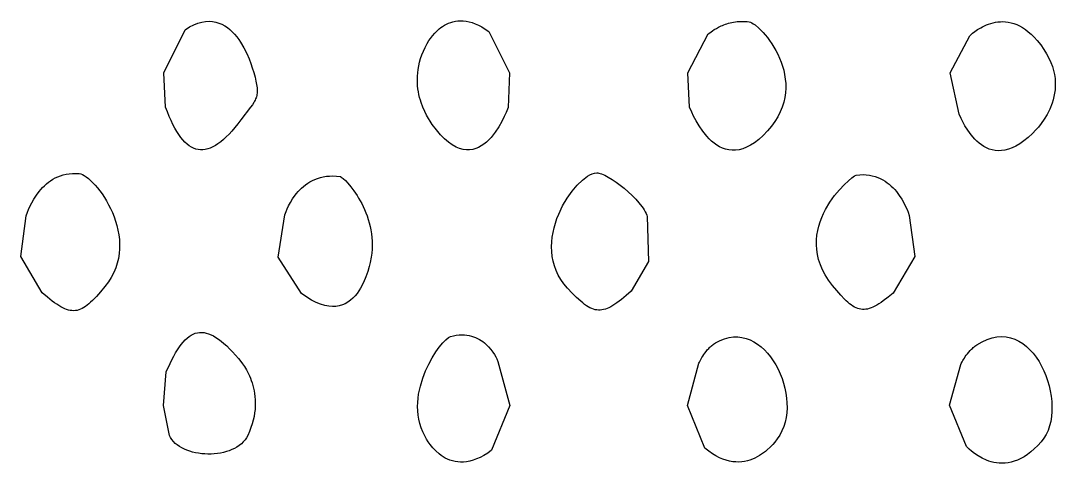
# Model space of a CAD drawing. Header units: millimetres. Extents: x 73 to 173, y -160 to -92.
# Drawn here: x 152.645 to 154.001, y -138.95 to -138.369 of the extents above; entities that cross this region are included whole.
import ezdxf

# ---------------------------------------------------------------- set-up
doc = ezdxf.new("R2010")
doc.units = ezdxf.units.MM
doc.layers.add('F.Silkscreen', color=41, linetype='CONTINUOUS', true_color=0xf2eda1)

msp = doc.modelspace()

# ---------------------------------------------------------------- linework, layer by layer
at = {"layer": 'F.Silkscreen', "linetype": 'CONTINUOUS'}
for p, q in [((152.833006, -138.437803), (152.860748, -138.381136)), ((152.860748, -138.381136), (152.866497, -138.377604)), ((152.866497, -138.377604), (152.872022, -138.374802)), ((152.872022, -138.374802), (152.877338, -138.372681)), ((152.877338, -138.372681), (152.882445, -138.37123)), ((152.882445, -138.37123), (152.887341, -138.370392)), ((152.887341, -138.370392), (152.892039, -138.370125)), ((152.892039, -138.370125), (152.89653, -138.370395)), ((152.89653, -138.370395), (152.900813, -138.371165)), ((152.900813, -138.371165), (152.904913, -138.372389)), ((152.904913, -138.372389), (152.908819, -138.374044)), ((152.908819, -138.374044), (152.912522, -138.376073)), ((152.912522, -138.376073), (152.91605, -138.37845)), ((152.91605, -138.37845), (152.919382, -138.381116)), ((152.919382, -138.381116), (152.922523, -138.384058)), ((153.187879, -138.385656), (153.191527, -138.382004)), ((153.191527, -138.382004), (153.193565, -138.380222)), ((153.193565, -138.380222), (153.195736, -138.37849)), ((153.195736, -138.37849), (153.198054, -138.376853)), ((153.198054, -138.376853), (153.20051, -138.375306)), ((153.20051, -138.375306), (153.203105, -138.373896)), ((153.203105, -138.373896), (153.205826, -138.372626)), ((153.205826, -138.372626), (153.208703, -138.371529)), ((153.208703, -138.371529), (153.211711, -138.370633)), ((153.211711, -138.370633), (153.214857, -138.369953)), ((153.214857, -138.369953), (153.218153, -138.369515)), ((153.218153, -138.369515), (153.221585, -138.369343)), ((153.221585, -138.369343), (153.22515, -138.369465)), ((153.22515, -138.369465), (153.228863, -138.36989)), ((153.228863, -138.36989), (153.232717, -138.370657)), ((153.232717, -138.370657), (153.236698, -138.371775)), ((153.236698, -138.371775), (153.24083, -138.373276)), ((153.24083, -138.373276), (153.245103, -138.375189)), ((153.245103, -138.375189), (153.249518, -138.37753)), ((153.249518, -138.37753), (153.254061, -138.380312)), ((153.254061, -138.380312), (153.258753, -138.383574)), ((153.549837, -138.383896), (153.551813, -138.38251)), ((153.551813, -138.38251), (153.554147, -138.380994)), ((153.554147, -138.380994), (153.556825, -138.379412)), ((153.556825, -138.379412), (153.559847, -138.377792)), ((153.559847, -138.377792), (153.563172, -138.376214)), ((153.563172, -138.376214), (153.564949, -138.375451)), ((153.564949, -138.375451), (153.566819, -138.374712)), ((153.566819, -138.374712), (153.568748, -138.374013)), ((153.568748, -138.374013), (153.570757, -138.373349)), ((153.570757, -138.373349), (153.572834, -138.372728)), ((153.572834, -138.372728), (153.57499, -138.372165)), ((153.57499, -138.372165), (153.577201, -138.37167)), ((153.577201, -138.37167), (153.579487, -138.371225)), ((153.579487, -138.371225), (153.581833, -138.370857)), ((153.581833, -138.370857), (153.58426, -138.370567)), ((153.58426, -138.370567), (153.586733, -138.370369)), ((153.586733, -138.370369), (153.589274, -138.370253)), ((153.589274, -138.370253), (153.591881, -138.370242)), ((153.591881, -138.370242), (153.594537, -138.370342)), ((153.594537, -138.370342), (153.597257, -138.37054)), ((153.597257, -138.37054), (153.600032, -138.370861)), ((153.600032, -138.370861), (153.601481, -138.371257)), ((153.601481, -138.371257), (153.603232, -138.372057)), ((153.603232, -138.372057), (153.605241, -138.373262)), ((153.605241, -138.373262), (153.607469, -138.374842)), ((153.607469, -138.374842), (153.612484, -138.3791)), ((153.612484, -138.3791), (153.618005, -138.384721)), ((153.895456, -138.383642), (153.899083, -138.381116)), ((153.899083, -138.381116), (153.90336, -138.37852)), ((153.90336, -138.37852), (153.90571, -138.377248)), ((153.90571, -138.377248), (153.908208, -138.376024)), ((153.908208, -138.376024), (153.910842, -138.374874)), ((153.910842, -138.374874), (153.913602, -138.373803)), ((153.913602, -138.373803), (153.916471, -138.372856)), ((153.916471, -138.372856), (153.919463, -138.372047)), ((153.919463, -138.372047), (153.922559, -138.371393)), ((153.922559, -138.371393), (153.92576, -138.370912)), ((153.92576, -138.370912), (153.929051, -138.370633)), ((153.929051, -138.370633), (153.932421, -138.370582)), ((153.932421, -138.370582), (153.935874, -138.37077)), ((153.935874, -138.37077), (153.939409, -138.37123)), ((153.939409, -138.37123), (153.943003, -138.37197)), ((153.943003, -138.37197), (153.946657, -138.373033)), ((153.946657, -138.373033), (153.950363, -138.374423)), ((153.950363, -138.374423), (153.954122, -138.376173)), ((153.954122, -138.376173), (153.957903, -138.378294)), ((153.957903, -138.378294), (153.961746, -138.380802)), ((153.961746, -138.380802), (153.965589, -138.383743)), ((152.922523, -138.384058), (152.925495, -138.387226)), ((152.925495, -138.387226), (152.928282, -138.390568)), ((152.928282, -138.390568), (152.930903, -138.394073)), ((152.930903, -138.394073), (152.933337, -138.397668)), ((153.177936, -138.399393), (153.18025, -138.395533)), ((153.18025, -138.395533), (153.18224, -138.392603)), ((153.18224, -138.392603), (153.184773, -138.389239)), ((153.184773, -138.389239), (153.187879, -138.385656)), ((153.258753, -138.383574), (153.285616, -138.437855)), ((153.519606, -138.437855), (153.546138, -138.386786)), ((153.546138, -138.386786), (153.548214, -138.385109)), ((153.548214, -138.385109), (153.549837, -138.383896)), ((153.618005, -138.384721), (153.62085, -138.387994)), ((153.62085, -138.387994), (153.623745, -138.39157)), ((153.623745, -138.39157), (153.626613, -138.395414)), ((153.626613, -138.395414), (153.629435, -138.39953)), ((153.863032, -138.437855), (153.88893, -138.389025)), ((153.88893, -138.389025), (153.892526, -138.385917)), ((153.892526, -138.385917), (153.895456, -138.383642)), ((153.965589, -138.383743), (153.969462, -138.387131)), ((153.969462, -138.387131), (153.973346, -138.390968)), ((153.973346, -138.390968), (153.977246, -138.395302)), ((153.977246, -138.395302), (153.981965, -138.40119)), ((152.933337, -138.397668), (152.937705, -138.40504)), ((152.937705, -138.40504), (152.941412, -138.412366)), ((153.170945, -138.414271), (153.172939, -138.409373)), ((153.172939, -138.409373), (153.175261, -138.404414)), ((153.175261, -138.404414), (153.177936, -138.399393)), ((153.629435, -138.39953), (153.632175, -138.403884)), ((153.632175, -138.403884), (153.634808, -138.408484)), ((153.634808, -138.408484), (153.637289, -138.413297)), ((153.981965, -138.40119), (153.986096, -138.407004)), ((153.986096, -138.407004), (153.989649, -138.412742)), ((152.941412, -138.412366), (152.944474, -138.419343)), ((152.944474, -138.419343), (152.946916, -138.425647)), ((153.167916, -138.423862), (153.16928, -138.419113)), ((153.16928, -138.419113), (153.170945, -138.414271)), ((153.637289, -138.413297), (153.639587, -138.418307)), ((153.639587, -138.418307), (153.641673, -138.423508)), ((153.989649, -138.412742), (153.992664, -138.418396)), ((153.992664, -138.418396), (153.995171, -138.423945)), ((152.946916, -138.425647), (152.948765, -138.430984)), ((152.948765, -138.430984), (152.950726, -138.437465)), ((153.165441, -138.437648), (153.166007, -138.433143)), ((153.166007, -138.433143), (153.166822, -138.42855)), ((153.166822, -138.42855), (153.167916, -138.423862)), ((153.641673, -138.423508), (153.643505, -138.428889)), ((153.643505, -138.428889), (153.645049, -138.434428)), ((153.645049, -138.434428), (153.646288, -138.440098)), ((153.995171, -138.423945), (153.997186, -138.429414)), ((153.997186, -138.429414), (153.998747, -138.434774)), ((153.998747, -138.434774), (153.99988, -138.440021)), ((152.835096, -138.482841), (152.833006, -138.437803)), ((152.950726, -138.437465), (152.952312, -138.44337)), ((152.952312, -138.44337), (152.953543, -138.448589)), ((152.953543, -138.448589), (152.954437, -138.45322)), ((153.164998, -138.446389), (153.165107, -138.442073)), ((153.165089, -138.450602), (153.164998, -138.446389)), ((153.165107, -138.442073), (153.165441, -138.437648)), ((153.285616, -138.437855), (153.283823, -138.482941)), ((153.521791, -138.482601), (153.519606, -138.437855)), ((153.646288, -138.440098), (153.647162, -138.445913)), ((153.647162, -138.445913), (153.647656, -138.451836)), ((153.875006, -138.491801), (153.863032, -138.437855)), ((153.99988, -138.440021), (154.000612, -138.445169)), ((154.000612, -138.445169), (154.000971, -138.45018)), ((154.000971, -138.45018), (154.000987, -138.455059)), ((152.954437, -138.45322), (152.954742, -138.455334)), ((152.954742, -138.455334), (152.95497, -138.457344)), ((152.95497, -138.457344), (152.955109, -138.459248)), ((152.955115, -138.462776), (152.954995, -138.464425)), ((152.955109, -138.459248), (152.955156, -138.461053)), ((152.955156, -138.461053), (152.955115, -138.462776)), ((153.165361, -138.454696), (153.165089, -138.450602)), ((153.165806, -138.458685), (153.165361, -138.454696)), ((153.166402, -138.462555), (153.165806, -138.458685)), ((153.167145, -138.466291), (153.166402, -138.462555)), ((153.647349, -138.463949), (153.646471, -138.470118)), ((153.647724, -138.457843), (153.647349, -138.463949)), ((153.647656, -138.451836), (153.647724, -138.457843)), ((154.000684, -138.459812), (154.000093, -138.464425)), ((154.000987, -138.455059), (154.000684, -138.459812)), ((152.950805, -138.476402), (152.948868, -138.479453)), ((152.951638, -138.474924), (152.950805, -138.476402)), ((152.952374, -138.473459), (152.951638, -138.474924)), ((152.953031, -138.472008), (152.952374, -138.473459)), ((152.953605, -138.47055), (152.953031, -138.472008)), ((152.954081, -138.46906), (152.953605, -138.47055)), ((152.95447, -138.467566), (152.954081, -138.46906)), ((152.954776, -138.466021), (152.95447, -138.467566)), ((152.954995, -138.464425), (152.954776, -138.466021)), ((153.167989, -138.4699), (153.167145, -138.466291)), ((153.168954, -138.473371), (153.167989, -138.4699)), ((153.17, -138.476691), (153.168954, -138.473371)), ((153.172278, -138.482893), (153.17, -138.476691)), ((153.645076, -138.476343), (153.643116, -138.482604)), ((153.646471, -138.470118), (153.645076, -138.476343)), ((153.996854, -138.477363), (153.993764, -138.485176)), ((153.998151, -138.473206), (153.996854, -138.477363)), ((153.999238, -138.46889), (153.998151, -138.473206)), ((154.000093, -138.464425), (153.999238, -138.46889)), ((152.837469, -138.489053), (152.835096, -138.482841)), ((152.839883, -138.494883), (152.837469, -138.489053)), ((152.946581, -138.482701), (152.933872, -138.499394)), ((152.948868, -138.479453), (152.946581, -138.482701)), ((153.174713, -138.488461), (153.172278, -138.482893)), ((153.177173, -138.493348), (153.174713, -138.488461)), ((153.281181, -138.489527), (153.278725, -138.494999)), ((153.283823, -138.482941), (153.281181, -138.489527)), ((153.524513, -138.489063), (153.521791, -138.482601)), ((153.527014, -138.494361), (153.524513, -138.489063)), ((153.640566, -138.488882), (153.637396, -138.495175)), ((153.643116, -138.482604), (153.640566, -138.488882)), ((153.993764, -138.485176), (153.990188, -138.492277)), ((152.842319, -138.500368), (152.839883, -138.494883)), ((152.844792, -138.505474), (152.842319, -138.500368)), ((152.929872, -138.50462), (152.925927, -138.509478)), ((152.933872, -138.499394), (152.929872, -138.50462)), ((153.179507, -138.497506), (153.177173, -138.493348)), ((153.181611, -138.500914), (153.179507, -138.497506)), ((153.184553, -138.505234), (153.181611, -138.500914)), ((153.275517, -138.501427), (153.271572, -138.508377)), ((153.278725, -138.494999), (153.275517, -138.501427)), ((153.530256, -138.500549), (153.527014, -138.494361)), ((153.534252, -138.507283), (153.530256, -138.500549)), ((153.633566, -138.50146), (153.62904, -138.507721)), ((153.637396, -138.495175), (153.633566, -138.50146)), ((153.877456, -138.497469), (153.875006, -138.491801)), ((153.879707, -138.502038), (153.877456, -138.497469)), ((153.882629, -138.507338), (153.879707, -138.502038)), ((153.982475, -138.504148), (153.978768, -138.508822)), ((153.986346, -138.498612), (153.982475, -138.504148)), ((153.990188, -138.492277), (153.986346, -138.498612)), ((152.847304, -138.510228), (152.844792, -138.505474)), ((152.84986, -138.514614), (152.847304, -138.510228)), ((152.852451, -138.518634), (152.84986, -138.514614)), ((152.91827, -138.518064), (152.914543, -138.521798)), ((152.922065, -138.513964), (152.91827, -138.518064)), ((152.925927, -138.509478), (152.922065, -138.513964)), ((153.190095, -138.512579), (153.184553, -138.505234)), ((153.195486, -138.518898), (153.190095, -138.512579)), ((153.266922, -138.51546), (153.261566, -138.522269)), ((153.271572, -138.508377), (153.266922, -138.51546)), ((153.53897, -138.514195), (153.534252, -138.507283)), ((153.544404, -138.520913), (153.53897, -138.514195)), ((153.623786, -138.51395), (153.618017, -138.519946)), ((153.62904, -138.507721), (153.623786, -138.51395)), ((153.886236, -138.513076), (153.882629, -138.507338)), ((153.890512, -138.518949), (153.886236, -138.513076)), ((153.971015, -138.517212), (153.965343, -138.522458)), ((153.975476, -138.512592), (153.971015, -138.517212)), ((153.978768, -138.508822), (153.975476, -138.512592)), ((152.855079, -138.52229), (152.852451, -138.518634)), ((152.85775, -138.525583), (152.855079, -138.52229)), ((152.860464, -138.528498), (152.85775, -138.525583)), ((152.863218, -138.531056), (152.860464, -138.528498)), ((152.866022, -138.533245), (152.863218, -138.531056)), ((152.903765, -138.530758), (152.900293, -138.533006)), ((152.907297, -138.528143), (152.903765, -138.530758)), ((152.910886, -138.525163), (152.907297, -138.528143)), ((152.914543, -138.521798), (152.910886, -138.525163)), ((153.200755, -138.524256), (153.195486, -138.518898)), ((153.205861, -138.528683), (153.200755, -138.524256)), ((153.210847, -138.532245), (153.205861, -138.528683)), ((153.252263, -138.531093), (153.248832, -138.533471)), ((153.255534, -138.528416), (153.252263, -138.531093)), ((153.258637, -138.525447), (153.255534, -138.528416)), ((153.261566, -138.522269), (153.258637, -138.525447)), ((153.547387, -138.524097), (153.544404, -138.520913)), ((153.55054, -138.527097), (153.547387, -138.524097)), ((153.553866, -138.529878), (153.55054, -138.527097)), ((153.557375, -138.532386), (153.553866, -138.529878)), ((153.60692, -138.529271), (153.6016, -138.532704)), ((153.612391, -138.525039), (153.60692, -138.529271)), ((153.618017, -138.519946), (153.612391, -138.525039)), ((153.895471, -138.524643), (153.890512, -138.518949)), ((153.898203, -138.527327), (153.895471, -138.524643)), ((153.901115, -138.529845), (153.898203, -138.527327)), ((153.904201, -138.532178), (153.901115, -138.529845)), ((153.954541, -138.530664), (153.949396, -138.533709)), ((153.959861, -138.526935), (153.954541, -138.530664)), ((153.965343, -138.522458), (153.959861, -138.526935)), ((152.868876, -138.535072), (152.866022, -138.533245)), ((152.871782, -138.536518), (152.868876, -138.535072)), ((152.874729, -138.537609), (152.871782, -138.536518)), ((152.877734, -138.538326), (152.874729, -138.537609)), ((152.880786, -138.538673), (152.877734, -138.538326)), ((152.883898, -138.538669), (152.880786, -138.538673)), ((152.887061, -138.538268), (152.883898, -138.538669)), ((152.890289, -138.537513), (152.887061, -138.538268)), ((152.893569, -138.536375), (152.890289, -138.537513)), ((152.896898, -138.534878), (152.893569, -138.536375)), ((152.900293, -138.533006), (152.896898, -138.534878)), ((153.215673, -138.534992), (153.210847, -138.532245)), ((153.220353, -138.536973), (153.215673, -138.534992)), ((153.224887, -138.538227), (153.220353, -138.536973)), ((153.229267, -138.538818), (153.224887, -138.538227)), ((153.233501, -138.538788), (153.229267, -138.538818)), ((153.237556, -138.538186), (153.233501, -138.538788)), ((153.241485, -138.537069), (153.237556, -138.538186)), ((153.245241, -138.535484), (153.241485, -138.537069)), ((153.248832, -138.533471), (153.245241, -138.535484)), ((153.561042, -138.534577), (153.557375, -138.532386)), ((153.564888, -138.536407), (153.561042, -138.534577)), ((153.568905, -138.537835), (153.564888, -138.536407)), ((153.57308, -138.538813), (153.568905, -138.537835)), ((153.577432, -138.539296), (153.57308, -138.538813)), ((153.581936, -138.539236), (153.577432, -138.539296)), ((153.586613, -138.538598), (153.581936, -138.539236)), ((153.591456, -138.53732), (153.586613, -138.538598)), ((153.59645, -138.535371), (153.591456, -138.53732)), ((153.6016, -138.532704), (153.59645, -138.535371)), ((153.90745, -138.534262), (153.904201, -138.532178)), ((153.910867, -138.536075), (153.90745, -138.534262)), ((153.914457, -138.537581), (153.910867, -138.536075)), ((153.918224, -138.538725), (153.914457, -138.537581)), ((153.922161, -138.539487), (153.918224, -138.538725)), ((153.926271, -138.539816), (153.922161, -138.539487)), ((153.930549, -138.539684), (153.926271, -138.539816)), ((153.93501, -138.539051), (153.930549, -138.539684)), ((153.93963, -138.537859), (153.93501, -138.539051)), ((153.944424, -138.536096), (153.93963, -138.537859)), ((153.949396, -138.533709), (153.944424, -138.536096)), ((152.697428, -138.57253), (152.701071, -138.571408)), ((152.701071, -138.571408), (152.704903, -138.570519)), ((152.704903, -138.570519), (152.708894, -138.569906)), ((152.708894, -138.569906), (152.713063, -138.569573)), ((152.713063, -138.569573), (152.717424, -138.569546)), ((152.717424, -138.569546), (152.72195, -138.569839)), ((152.72195, -138.569839), (152.723959, -138.570259)), ((152.723959, -138.570259), (152.726185, -138.571128)), ((152.726185, -138.571128), (152.728617, -138.572444)), ((153.387996, -138.573278), (153.391192, -138.571446)), ((153.391192, -138.571446), (153.394284, -138.57006)), ((153.394284, -138.57006), (153.397224, -138.569162)), ((153.397224, -138.569162), (153.399988, -138.568772)), ((153.399988, -138.568772), (153.401338, -138.568821)), ((153.401338, -138.568821), (153.402865, -138.569072)), ((153.402865, -138.569072), (153.404574, -138.569524)), ((153.404574, -138.569524), (153.406439, -138.570167)), ((153.406439, -138.570167), (153.41059, -138.571975)), ((153.41059, -138.571975), (153.415191, -138.574437)), ((153.738044, -138.572696), (153.740093, -138.57174)), ((153.740093, -138.57174), (153.744674, -138.571291)), ((153.744674, -138.571291), (153.749069, -138.571168)), ((153.749069, -138.571168), (153.753279, -138.571364)), ((153.753279, -138.571364), (153.757308, -138.571849)), ((153.757308, -138.571849), (153.761166, -138.572605)), ((152.673958, -138.588082), (152.676351, -138.585691)), ((152.676351, -138.585691), (152.678902, -138.583378)), ((152.678902, -138.583378), (152.681606, -138.581185)), ((152.681606, -138.581185), (152.684453, -138.579112)), ((152.684453, -138.579112), (152.68745, -138.5772)), ((152.68745, -138.5772), (152.690606, -138.575444)), ((152.690606, -138.575444), (152.693936, -138.573886)), ((152.693936, -138.573886), (152.697428, -138.57253)), ((152.728617, -138.572444), (152.731223, -138.574177)), ((152.731223, -138.574177), (152.733978, -138.576315)), ((152.733978, -138.576315), (152.736854, -138.57884)), ((152.736854, -138.57884), (152.73981, -138.581717)), ((152.73981, -138.581717), (152.742823, -138.584946)), ((152.742823, -138.584946), (152.745867, -138.588502)), ((153.015891, -138.586629), (153.018533, -138.584512)), ((153.018533, -138.584512), (153.021337, -138.582518)), ((153.021337, -138.582518), (153.024315, -138.580652)), ((153.024315, -138.580652), (153.027452, -138.578945)), ((153.027452, -138.578945), (153.030762, -138.577405)), ((153.030762, -138.577405), (153.034243, -138.576064)), ((153.034243, -138.576064), (153.037895, -138.57493)), ((153.037895, -138.57493), (153.041732, -138.574024)), ((153.041732, -138.574024), (153.04575, -138.573368)), ((153.04575, -138.573368), (153.04995, -138.572972)), ((153.04995, -138.572972), (153.054344, -138.572865)), ((153.054344, -138.572865), (153.058935, -138.573067)), ((153.058935, -138.573067), (153.063716, -138.573585)), ((153.063716, -138.573585), (153.06442, -138.573812)), ((153.06442, -138.573812), (153.065318, -138.574301)), ((153.065318, -138.574301), (153.067677, -138.576058)), ((153.067677, -138.576058), (153.070654, -138.57881)), ((153.070654, -138.57881), (153.074106, -138.582481)), ((153.074106, -138.582481), (153.077928, -138.587045)), ((153.367765, -138.592749), (153.374512, -138.584808)), ((153.374512, -138.584808), (153.381324, -138.578262)), ((153.381324, -138.578262), (153.387996, -138.573278)), ((153.415191, -138.574437), (153.420162, -138.57744)), ((153.420162, -138.57744), (153.425359, -138.580951)), ((153.425359, -138.580951), (153.430702, -138.584872)), ((153.430702, -138.584872), (153.436054, -138.589123)), ((153.718107, -138.590936), (153.7242, -138.584412)), ((153.7242, -138.584412), (153.729774, -138.579127)), ((153.729774, -138.579127), (153.734496, -138.575202)), ((153.734496, -138.575202), (153.738044, -138.572696)), ((153.761166, -138.572605), (153.764843, -138.573615)), ((153.764843, -138.573615), (153.768344, -138.574849)), ((153.768344, -138.574849), (153.771696, -138.57631)), ((153.771696, -138.57631), (153.774865, -138.577952)), ((153.774865, -138.577952), (153.777881, -138.579779)), ((153.777881, -138.579779), (153.780738, -138.581758)), ((153.780738, -138.581758), (153.783436, -138.583873)), ((153.783436, -138.583873), (153.785991, -138.586103)), ((152.662474, -138.603348), (152.665769, -138.598224)), ((152.665769, -138.598224), (152.669583, -138.593094)), ((152.669583, -138.593094), (152.671709, -138.590557)), ((152.671709, -138.590557), (152.673958, -138.588082)), ((152.745867, -138.588502), (152.748905, -138.592363)), ((152.748905, -138.592363), (152.75192, -138.596521)), ((152.75192, -138.596521), (152.754867, -138.60095)), ((153.001508, -138.6031), (153.004911, -138.598281)), ((153.004911, -138.598281), (153.006812, -138.595866)), ((153.006812, -138.595866), (153.008859, -138.593483)), ((153.008859, -138.593483), (153.011055, -138.591128)), ((153.011055, -138.591128), (153.013391, -138.588836)), ((153.013391, -138.588836), (153.015891, -138.586629)), ((153.077928, -138.587045), (153.081951, -138.592442)), ((153.081951, -138.592442), (153.08606, -138.598584)), ((153.08606, -138.598584), (153.088105, -138.601933)), ((153.361323, -138.60189), (153.367765, -138.592749)), ((153.436054, -138.589123), (153.441317, -138.593634)), ((153.441317, -138.593634), (153.446383, -138.598341)), ((153.446383, -138.598341), (153.451126, -138.603154)), ((153.705638, -138.607315), (153.711806, -138.598602)), ((153.711806, -138.598602), (153.718107, -138.590936)), ((153.785991, -138.586103), (153.788391, -138.588437)), ((153.788391, -138.588437), (153.790637, -138.590843)), ((153.790637, -138.590843), (153.792752, -138.593306)), ((153.792752, -138.593306), (153.796567, -138.598335)), ((153.796567, -138.598335), (153.799834, -138.603358)), ((152.655548, -138.617068), (152.657386, -138.612917)), ((152.657386, -138.612917), (152.659691, -138.608291)), ((152.659691, -138.608291), (152.662474, -138.603348)), ((152.754867, -138.60095), (152.757721, -138.605626)), ((152.757721, -138.605626), (152.760459, -138.610541)), ((152.760459, -138.610541), (152.76305, -138.615667)), ((152.994383, -138.616126), (152.996281, -138.61218)), ((152.996281, -138.61218), (152.998645, -138.607771)), ((152.998645, -138.607771), (153.001508, -138.6031)), ((153.088105, -138.601933), (153.090118, -138.605457)), ((153.090118, -138.605457), (153.092087, -138.609133)), ((153.092087, -138.609133), (153.093986, -138.612976)), ((153.093986, -138.612976), (153.095807, -138.616972)), ((153.350188, -138.623082), (153.355385, -138.612064)), ((153.355385, -138.612064), (153.361323, -138.60189)), ((153.451126, -138.603154), (153.455448, -138.607984)), ((153.455448, -138.607984), (153.459227, -138.612788)), ((153.459227, -138.612788), (153.460888, -138.615157)), ((153.699914, -138.616965), (153.705638, -138.607315)), ((153.799834, -138.603358), (153.802607, -138.60823)), ((153.802607, -138.60823), (153.804883, -138.612788)), ((153.804883, -138.612788), (153.806705, -138.61688)), ((152.645225, -138.678556), (152.65253, -138.625093)), ((152.65253, -138.625093), (152.654131, -138.620578)), ((152.654131, -138.620578), (152.655548, -138.617068)), ((152.76305, -138.615667), (152.765456, -138.620996)), ((152.765456, -138.620996), (152.767658, -138.626501)), ((152.767658, -138.626501), (152.76962, -138.632164)), ((152.982717, -138.679383), (152.991278, -138.623889)), ((152.991278, -138.623889), (152.992943, -138.6195)), ((152.992943, -138.6195), (152.994383, -138.616126)), ((153.095807, -138.616972), (153.097528, -138.621111)), ((153.097528, -138.621111), (153.099134, -138.625388)), ((153.099134, -138.625388), (153.100613, -138.629791)), ((153.347941, -138.628847), (153.350188, -138.623082)), ((153.460888, -138.615157), (153.462372, -138.617468)), ((153.462372, -138.617468), (153.463659, -138.619739)), ((153.463659, -138.619739), (153.464742, -138.621949)), ((153.464742, -138.621949), (153.465611, -138.624104)), ((153.465611, -138.624104), (153.466242, -138.626163)), ((153.466242, -138.626163), (153.467857, -138.685075)), ((153.694955, -138.627469), (153.69731, -138.622119)), ((153.69731, -138.622119), (153.699914, -138.616965)), ((153.806705, -138.61688), (153.8081, -138.620355)), ((153.8081, -138.620355), (153.809669, -138.624807)), ((153.809669, -138.624807), (153.816881, -138.678657)), ((152.76962, -138.632164), (152.771321, -138.637966)), ((152.771321, -138.637966), (152.772721, -138.643894)), ((153.100613, -138.629791), (153.101951, -138.634325)), ((153.101951, -138.634325), (153.103112, -138.638968)), ((153.103112, -138.638968), (153.104097, -138.643722)), ((153.344259, -138.640798), (153.345947, -138.634768)), ((153.345947, -138.634768), (153.347941, -138.628847)), ((153.689678, -138.6446), (153.6911, -138.638717)), ((153.6911, -138.638717), (153.692867, -138.632999)), ((153.692867, -138.632999), (153.694955, -138.627469)), ((152.772721, -138.643894), (152.773796, -138.649925)), ((152.773796, -138.649925), (152.774513, -138.656038)), ((153.104097, -138.643722), (153.104877, -138.648589)), ((153.104877, -138.648589), (153.105451, -138.653546)), ((153.105451, -138.653546), (153.105786, -138.658592)), ((153.341234, -138.659398), (153.341878, -138.653138)), ((153.341878, -138.653138), (153.342902, -138.646931)), ((153.342902, -138.646931), (153.344259, -138.640798)), ((153.688065, -138.656782), (153.688652, -138.650622)), ((153.688652, -138.650622), (153.689678, -138.6446)), ((152.774513, -138.656038), (152.774853, -138.662223)), ((152.774853, -138.662223), (152.774768, -138.668451)), ((153.105871, -138.66372), (153.105696, -138.668921)), ((153.105786, -138.658592), (153.105871, -138.66372)), ((153.341014, -138.665694), (153.341234, -138.659398)), ((153.341213, -138.67199), (153.341014, -138.665694)), ((153.68796, -138.663069), (153.688065, -138.656782)), ((153.688358, -138.669466), (153.68796, -138.663069)), ((152.673309, -138.726121), (152.645225, -138.678556)), ((152.774249, -138.674711), (152.773255, -138.680984)), ((152.774768, -138.668451), (152.774249, -138.674711)), ((153.013239, -138.726945), (152.982717, -138.679383)), ((153.104475, -138.679528), (153.103166, -138.686142)), ((153.105233, -138.674202), (153.104475, -138.679528)), ((153.105696, -138.668921), (153.105233, -138.674202)), ((153.341878, -138.678282), (153.341213, -138.67199)), ((153.343032, -138.684519), (153.341878, -138.678282)), ((153.689323, -138.675969), (153.688358, -138.669466)), ((153.690887, -138.682558), (153.689323, -138.675969)), ((153.816881, -138.678657), (153.788588, -138.72637)), ((152.769724, -138.693488), (152.767132, -138.699675)), ((152.771757, -138.687246), (152.769724, -138.693488)), ((152.773255, -138.680984), (152.771757, -138.687246)), ((153.101841, -138.69163), (153.099981, -138.698089)), ((153.103166, -138.686142), (153.101841, -138.69163)), ((153.344695, -138.690712), (153.343032, -138.684519)), ((153.346909, -138.696813), (153.344695, -138.690712)), ((153.467857, -138.685075), (153.445408, -138.723732)), ((153.693095, -138.689212), (153.690887, -138.682558)), ((153.695967, -138.695956), (153.693095, -138.689212)), ((152.76395, -138.705803), (152.76014, -138.711851)), ((152.767132, -138.699675), (152.76395, -138.705803)), ((153.097524, -138.70521), (153.094417, -138.712615)), ((153.099981, -138.698089), (153.097524, -138.70521)), ((153.349692, -138.702806), (153.346909, -138.696813)), ((153.353084, -138.708674), (153.349692, -138.702806)), ((153.699564, -138.702724), (153.695967, -138.695956)), ((153.703929, -138.709542), (153.699564, -138.702724)), ((152.755693, -138.717794), (152.749839, -138.724831)), ((152.76014, -138.711851), (152.755693, -138.717794)), ((153.090586, -138.719975), (153.088373, -138.72353)), ((153.094417, -138.712615), (153.090586, -138.719975)), ((153.357099, -138.71439), (153.353084, -138.708674)), ((153.361766, -138.719936), (153.357099, -138.71439)), ((153.368014, -138.726576), (153.361766, -138.719936)), ((153.709084, -138.716381), (153.703929, -138.709542)), ((153.714678, -138.723132), (153.709084, -138.716381)), ((152.680264, -138.73195), (152.673309, -138.726121)), ((152.686645, -138.736958), (152.680264, -138.73195)), ((152.741846, -138.73372), (152.739346, -138.736235)), ((152.744416, -138.730979), (152.741846, -138.73372)), ((152.749839, -138.724831), (152.744416, -138.730979)), ((153.019975, -138.731679), (153.013239, -138.726945)), ((153.026388, -138.73558), (153.019975, -138.731679)), ((153.080498, -138.733155), (153.07742, -138.735878)), ((153.08334, -138.73016), (153.080498, -138.733155)), ((153.085962, -138.72693), (153.08334, -138.73016)), ((153.088373, -138.72353), (153.085962, -138.72693)), ((153.373759, -138.732344), (153.368014, -138.726576)), ((153.379116, -138.737243), (153.373759, -138.732344)), ((153.432307, -138.734926), (153.426527, -138.739311)), ((153.438572, -138.729743), (153.432307, -138.734926)), ((153.445408, -138.723732), (153.438572, -138.729743)), ((153.719858, -138.729082), (153.714678, -138.723132)), ((153.724697, -138.734215), (153.719858, -138.729082)), ((153.727008, -138.736484), (153.724697, -138.734215)), ((153.781769, -138.731944), (153.775533, -138.73668)), ((153.788588, -138.72637), (153.781769, -138.731944)), ((152.689634, -138.739152), (152.686645, -138.736958)), ((152.692506, -138.741134), (152.689634, -138.739152)), ((152.695282, -138.74292), (152.692506, -138.741134)), ((152.697956, -138.74448), (152.695282, -138.74292)), ((152.700536, -138.745844), (152.697956, -138.74448)), ((152.703029, -138.74698), (152.700536, -138.745844)), ((152.705456, -138.747924), (152.703029, -138.74698)), ((152.707822, -138.748643), (152.705456, -138.747924)), ((152.710139, -138.74916), (152.707822, -138.748643)), ((152.721206, -138.748518), (152.719029, -138.749068)), ((152.72338, -138.747746), (152.721206, -138.748518)), ((152.725563, -138.746746), (152.72338, -138.747746)), ((152.727766, -138.745545), (152.725563, -138.746746)), ((152.729994, -138.744124), (152.727766, -138.745545)), ((152.732259, -138.742474), (152.729994, -138.744124)), ((152.734569, -138.74062), (152.732259, -138.742474)), ((152.736919, -138.738538), (152.734569, -138.74062)), ((152.739346, -138.736235), (152.736919, -138.738538)), ((153.032489, -138.738695), (153.026388, -138.73558)), ((153.038257, -138.74106), (153.032489, -138.738695)), ((153.043729, -138.742732), (153.038257, -138.74106)), ((153.048901, -138.743728), (153.043729, -138.742732)), ((153.053784, -138.744104), (153.048901, -138.743728)), ((153.058384, -138.743916), (153.053784, -138.744104)), ((153.062711, -138.743209), (153.058384, -138.743916)), ((153.066767, -138.741998), (153.062711, -138.743209)), ((153.070575, -138.740337), (153.066767, -138.741998)), ((153.074122, -138.73829), (153.070575, -138.740337)), ((153.07742, -138.735878), (153.074122, -138.73829)), ((153.38166, -138.739368), (153.379116, -138.737243)), ((153.384129, -138.741273), (153.38166, -138.739368)), ((153.38653, -138.742962), (153.384129, -138.741273)), ((153.388871, -138.744445), (153.38653, -138.742962)), ((153.391183, -138.745699), (153.388871, -138.744445)), ((153.393446, -138.746746), (153.391183, -138.745699)), ((153.395685, -138.74758), (153.393446, -138.746746)), ((153.397909, -138.748205), (153.395685, -138.74758)), ((153.400116, -138.748615), (153.397909, -138.748205)), ((153.402333, -138.74881), (153.400116, -138.748615)), ((153.406795, -138.74858), (153.404549, -138.748805)), ((153.409054, -138.748152), (153.406795, -138.74858)), ((153.41137, -138.74751), (153.409054, -138.748152)), ((153.413724, -138.746665), (153.41137, -138.74751)), ((153.416135, -138.745604), (153.413724, -138.746665)), ((153.41861, -138.744344), (153.416135, -138.745604)), ((153.421163, -138.742873), (153.41861, -138.744344)), ((153.423796, -138.741192), (153.421163, -138.742873)), ((153.426527, -138.739311), (153.423796, -138.741192)), ((153.72926, -138.738542), (153.727008, -138.736484)), ((153.731468, -138.740393), (153.72926, -138.738542)), ((153.733629, -138.742048), (153.731468, -138.740393)), ((153.73576, -138.743497), (153.733629, -138.742048)), ((153.73787, -138.744745), (153.73576, -138.743497)), ((153.739962, -138.745785), (153.73787, -138.744745)), ((153.742044, -138.746625), (153.739962, -138.745785)), ((153.744126, -138.747254), (153.742044, -138.746625)), ((153.746232, -138.747682), (153.744126, -138.747254)), ((153.748347, -138.747902), (153.746232, -138.747682)), ((153.750496, -138.747913), (153.748347, -138.747902)), ((153.75268, -138.74773), (153.750496, -138.747913)), ((153.75491, -138.747323), (153.75268, -138.74773)), ((153.757207, -138.746717), (153.75491, -138.747323)), ((153.759563, -138.745912), (153.757207, -138.746717)), ((153.761982, -138.74489), (153.759563, -138.745912)), ((153.7645, -138.743665), (153.761982, -138.74489)), ((153.767092, -138.742226), (153.7645, -138.743665)), ((153.769795, -138.74059), (153.767092, -138.742226)), ((153.772597, -138.738741), (153.769795, -138.74059)), ((153.775533, -138.73668), (153.772597, -138.738741)), ((152.712402, -138.749454), (152.710139, -138.74916)), ((152.714639, -138.749539), (152.712402, -138.749454)), ((152.716841, -138.749417), (152.714639, -138.749539)), ((152.719029, -138.749068), (152.716841, -138.749417)), ((153.404549, -138.748805), (153.402333, -138.74881)), ((152.858234, -138.790608), (152.860787, -138.787885)), ((152.860787, -138.787885), (152.863364, -138.785491)), ((152.863364, -138.785491), (152.865967, -138.783423)), ((152.865967, -138.783423), (152.868607, -138.781693)), ((152.868607, -138.781693), (152.871286, -138.780287)), ((152.871286, -138.780287), (152.874022, -138.779205)), ((152.874022, -138.779205), (152.876799, -138.778472)), ((152.876799, -138.778472), (152.879625, -138.778059)), ((152.879625, -138.778059), (152.882499, -138.777985)), ((152.882499, -138.777985), (152.88544, -138.778247)), ((152.88544, -138.778247), (152.88844, -138.778849)), ((152.88844, -138.778849), (152.891516, -138.779777)), ((152.891516, -138.779777), (152.894649, -138.781055)), ((152.894649, -138.781055), (152.897866, -138.782649)), ((152.897866, -138.782649), (152.901153, -138.784603)), ((152.901153, -138.784603), (152.904532, -138.786879)), ((152.904532, -138.786879), (152.907985, -138.789498)), ((153.19822, -138.791806), (153.202212, -138.787644)), ((153.202212, -138.787644), (153.205647, -138.784806)), ((153.205647, -138.784806), (153.208314, -138.783414)), ((153.208314, -138.783414), (153.212266, -138.782445)), ((153.212266, -138.782445), (153.21606, -138.781757)), ((153.21606, -138.781757), (153.219716, -138.781342)), ((153.219716, -138.781342), (153.22321, -138.781187)), ((153.22321, -138.781187), (153.22658, -138.781261)), ((153.22658, -138.781261), (153.2298, -138.781556)), ((153.2298, -138.781556), (153.232881, -138.782063)), ((153.232881, -138.782063), (153.235834, -138.78275)), ((153.235834, -138.78275), (153.238646, -138.783633)), ((153.238646, -138.783633), (153.241319, -138.784662)), ((153.241319, -138.784662), (153.243875, -138.785832)), ((153.243875, -138.785832), (153.246289, -138.787129)), ((153.246289, -138.787129), (153.248584, -138.78856)), ((153.248584, -138.78856), (153.250748, -138.790072)), ((153.555576, -138.79184), (153.561609, -138.788654)), ((153.561609, -138.788654), (153.567564, -138.786305)), ((153.567564, -138.786305), (153.573432, -138.784778)), ((153.573432, -138.784778), (153.579203, -138.784005)), ((153.579203, -138.784005), (153.584847, -138.783976)), ((153.584847, -138.783976), (153.590361, -138.784622)), ((153.590361, -138.784622), (153.595726, -138.785924)), ((153.595726, -138.785924), (153.600939, -138.787855)), ((153.600939, -138.787855), (153.605959, -138.790349)), ((153.905005, -138.79024), (153.91169, -138.787116)), ((153.91169, -138.787116), (153.918214, -138.784937)), ((153.918214, -138.784937), (153.92456, -138.783693)), ((153.92456, -138.783693), (153.930742, -138.783301)), ((153.930742, -138.783301), (153.936709, -138.783719)), ((153.936709, -138.783719), (153.94248, -138.784906)), ((153.94248, -138.784906), (153.94803, -138.786812)), ((153.94803, -138.786812), (153.953336, -138.789394)), ((152.848276, -138.804783), (152.850731, -138.800746)), ((152.850731, -138.800746), (152.853213, -138.797044)), ((152.853213, -138.797044), (152.855722, -138.793659)), ((152.855722, -138.793659), (152.858234, -138.790608)), ((152.907985, -138.789498), (152.91153, -138.792466)), ((152.91153, -138.792466), (152.915164, -138.795768)), ((152.915164, -138.795768), (152.918897, -138.799409)), ((152.918897, -138.799409), (152.922732, -138.803385)), ((153.18918, -138.803676), (153.193806, -138.797189)), ((153.193806, -138.797189), (153.19822, -138.791806)), ((153.250748, -138.790072), (153.252792, -138.791661)), ((153.252792, -138.791661), (153.254715, -138.79332)), ((153.254715, -138.79332), (153.258198, -138.79677)), ((153.258198, -138.79677), (153.261233, -138.800309)), ((153.261233, -138.800309), (153.263822, -138.803781)), ((153.543254, -138.80303), (153.544963, -138.800972)), ((153.544963, -138.800972), (153.5468, -138.798941)), ((153.5468, -138.798941), (153.547783, -138.797963)), ((153.547783, -138.797963), (153.548791, -138.796988)), ((153.548791, -138.796988), (153.549837, -138.796048)), ((153.549837, -138.796048), (153.550916, -138.795136)), ((153.550916, -138.795136), (153.552028, -138.79425)), ((153.552028, -138.79425), (153.553182, -138.793409)), ((153.553182, -138.793409), (153.554366, -138.792599)), ((153.554366, -138.792599), (153.555576, -138.79184)), ((153.605959, -138.790349), (153.610791, -138.793376)), ((153.610791, -138.793376), (153.615409, -138.796907)), ((153.615409, -138.796907), (153.619804, -138.800897)), ((153.619804, -138.800897), (153.62396, -138.805308)), ((153.887543, -138.803891), (153.889358, -138.801895)), ((153.889358, -138.801895), (153.890325, -138.800907)), ((153.890325, -138.800907), (153.891324, -138.799925)), ((153.891324, -138.799925), (153.892365, -138.798953)), ((153.892365, -138.798953), (153.893454, -138.797998)), ((153.893454, -138.797998), (153.894574, -138.797056)), ((153.894574, -138.797056), (153.89573, -138.796138)), ((153.89573, -138.796138), (153.896935, -138.795245)), ((153.896935, -138.795245), (153.898174, -138.794369)), ((153.898174, -138.794369), (153.905005, -138.79024)), ((153.953336, -138.789394), (153.958406, -138.792586)), ((153.958406, -138.792586), (153.963216, -138.796346)), ((153.963216, -138.796346), (153.96776, -138.800628)), ((153.96776, -138.800628), (153.972019, -138.805391)), ((152.840919, -138.818822), (152.843368, -138.81382)), ((152.843368, -138.81382), (152.845816, -138.809139)), ((152.845816, -138.809139), (152.848276, -138.804783)), ((152.922732, -138.803385), (152.92667, -138.80772)), ((152.92667, -138.80772), (152.930714, -138.812385)), ((152.930714, -138.812385), (152.933803, -138.816206)), ((152.933803, -138.816206), (152.936006, -138.819194)), ((153.179965, -138.819446), (153.184492, -138.811122)), ((153.184492, -138.811122), (153.18918, -138.803676)), ((153.263822, -138.803781), (153.265975, -138.807087)), ((153.265975, -138.807087), (153.267727, -138.810091)), ((153.267727, -138.810091), (153.269071, -138.812658)), ((153.269071, -138.812658), (153.27063, -138.816038)), ((153.27063, -138.816038), (153.286259, -138.873973)), ((153.534717, -138.816851), (153.535999, -138.814294)), ((153.535999, -138.814294), (153.536859, -138.8127)), ((153.536859, -138.8127), (153.537852, -138.81096)), ((153.537852, -138.81096), (153.538997, -138.809084)), ((153.538997, -138.809084), (153.540271, -138.807117)), ((153.540271, -138.807117), (153.541691, -138.805084)), ((153.541691, -138.805084), (153.543254, -138.80303)), ((153.62396, -138.805308), (153.627853, -138.810104)), ((153.627853, -138.810104), (153.631481, -138.815236)), ((153.631481, -138.815236), (153.634815, -138.820678)), ((153.877816, -138.818699), (153.879011, -138.81636)), ((153.879011, -138.81636), (153.879804, -138.814908)), ((153.879804, -138.814908), (153.880735, -138.813311)), ((153.880735, -138.813311), (153.881812, -138.811588)), ((153.881812, -138.811588), (153.883021, -138.809752)), ((153.883021, -138.809752), (153.884382, -138.807843)), ((153.884382, -138.807843), (153.885886, -138.805882)), ((153.885886, -138.805882), (153.887543, -138.803891)), ((153.972019, -138.805391), (153.975981, -138.810579)), ((153.975981, -138.810579), (153.979632, -138.816138)), ((153.979632, -138.816138), (153.982963, -138.822037)), ((152.832465, -138.873973), (152.836019, -138.829818)), ((152.836019, -138.829818), (152.840919, -138.818822)), ((152.936006, -138.819194), (152.938469, -138.822878)), ((152.938469, -138.822878), (152.941073, -138.827236)), ((152.941073, -138.827236), (152.943686, -138.832246)), ((153.171994, -138.838192), (153.175735, -138.82851)), ((153.175735, -138.82851), (153.179965, -138.819446)), ((153.518879, -138.873733), (153.534017, -138.818382)), ((153.534017, -138.818382), (153.534717, -138.816851)), ((153.634815, -138.820678), (153.637855, -138.826384)), ((153.637855, -138.826384), (153.640569, -138.83232)), ((153.862342, -138.873532), (153.877143, -138.820124)), ((153.877143, -138.820124), (153.877816, -138.818699)), ((153.982963, -138.822037), (153.985978, -138.828209)), ((153.985978, -138.828209), (153.988629, -138.834602)), ((152.943686, -138.832246), (152.944954, -138.834983)), ((152.944954, -138.834983), (152.946182, -138.837875)), ((152.946182, -138.837875), (152.947354, -138.84092)), ((152.947354, -138.84092), (152.948452, -138.844111)), ((153.16893, -138.848399), (153.171994, -138.838192)), ((153.640569, -138.83232), (153.642959, -138.838438)), ((153.642959, -138.838438), (153.644993, -138.844711)), ((153.988629, -138.834602), (153.990926, -138.841191)), ((153.990926, -138.841191), (153.992861, -138.847911)), ((152.948452, -138.844111), (152.949451, -138.84745)), ((152.949451, -138.84745), (152.950352, -138.850928)), ((152.950352, -138.850928), (152.951123, -138.854544)), ((152.951123, -138.854544), (152.95176, -138.858302)), ((153.166713, -138.858986), (153.16893, -138.848399)), ((153.644993, -138.844711), (153.646671, -138.8511)), ((153.646671, -138.8511), (153.647963, -138.857552)), ((153.992861, -138.847911), (153.994411, -138.854719)), ((153.994411, -138.854719), (153.995566, -138.86155)), ((152.95176, -138.858302), (152.952236, -138.862187)), ((152.952236, -138.862187), (152.952538, -138.866212)), ((152.952538, -138.866212), (152.952665, -138.870355)), ((152.952665, -138.870355), (152.952591, -138.874629)), ((153.165374, -138.875335), (153.165526, -138.869836)), ((153.165526, -138.869836), (153.165986, -138.864386)), ((153.165986, -138.864386), (153.166713, -138.858986)), ((153.647963, -138.857552), (153.648857, -138.864042)), ((153.648857, -138.864042), (153.64935, -138.87053)), ((153.64935, -138.87053), (153.649413, -138.87698)), ((153.995566, -138.86155), (153.996306, -138.868386)), ((153.996306, -138.868386), (153.996638, -138.875155)), ((152.840158, -138.91296), (152.832465, -138.873973)), ((152.95176, -138.883543), (152.950975, -138.888162)), ((152.952297, -138.879021), (152.95176, -138.883543)), ((152.952591, -138.874629), (152.952297, -138.879021)), ((153.165543, -138.880865), (153.165374, -138.875335)), ((153.166062, -138.886381), (153.165543, -138.880865)), ((153.286259, -138.873973), (153.262303, -138.932538)), ((153.541903, -138.929716), (153.518879, -138.873733)), ((153.64904, -138.883341), (153.648199, -138.889591)), ((153.649413, -138.87698), (153.64904, -138.883341)), ((153.884497, -138.927382), (153.862342, -138.873532)), ((153.996531, -138.881811), (153.995977, -138.888317)), ((153.996638, -138.875155), (153.996531, -138.881811)), ((152.948608, -138.897759), (152.94699, -138.902734)), ((152.949938, -138.892911), (152.948608, -138.897759)), ((152.950975, -138.888162), (152.949938, -138.892911)), ((153.166946, -138.891905), (153.166062, -138.886381)), ((153.168228, -138.89741), (153.166946, -138.891905)), ((153.169913, -138.902881), (153.168228, -138.89741)), ((153.646899, -138.895672), (153.645101, -138.901558)), ((153.648199, -138.889591), (153.646899, -138.895672)), ((153.994975, -138.894608), (153.993498, -138.900653)), ((153.995977, -138.888317), (153.994975, -138.894608)), ((152.945054, -138.907803), (152.942785, -138.91296)), ((152.94699, -138.902734), (152.945054, -138.907803)), ((153.172039, -138.908298), (153.169913, -138.902881)), ((153.17462, -138.913646), (153.172039, -138.908298)), ((153.642808, -138.907202), (153.639996, -138.912582)), ((153.645101, -138.901558), (153.642808, -138.907202)), ((153.991531, -138.906395), (153.989082, -138.911766)), ((153.993498, -138.900653), (153.991531, -138.906395)), ((152.841592, -138.915845), (152.840158, -138.91296)), ((152.843359, -138.918547), (152.841592, -138.915845)), ((152.845436, -138.921075), (152.843359, -138.918547)), ((152.847795, -138.923429), (152.845436, -138.921075)), ((152.850417, -138.925599), (152.847795, -138.923429)), ((152.934398, -138.923968), (152.931626, -138.926202)), ((152.936927, -138.921529), (152.934398, -138.923968)), ((152.939182, -138.918882), (152.936927, -138.921529)), ((152.941142, -138.916033), (152.939182, -138.918882)), ((152.942785, -138.91296), (152.941142, -138.916033)), ((153.177073, -138.917994), (153.17462, -138.913646)), ((153.179192, -138.921315), (153.177073, -138.917994)), ((153.181906, -138.925118), (153.179192, -138.921315)), ((153.630754, -138.924855), (153.627357, -138.928387)), ((153.633442, -138.921752), (153.630754, -138.924855)), ((153.636647, -138.917644), (153.633442, -138.921752)), ((153.639996, -138.912582), (153.636647, -138.917644)), ((153.982643, -138.921291), (153.978035, -138.926307)), ((153.986124, -138.916759), (153.982643, -138.921291)), ((153.989082, -138.911766), (153.986124, -138.916759)), ((152.853286, -138.927594), (152.850417, -138.925599)), ((152.856374, -138.929414), (152.853286, -138.927594)), ((152.859663, -138.931049), (152.856374, -138.929414)), ((152.863132, -138.9325), (152.859663, -138.931049)), ((152.866759, -138.933772), (152.863132, -138.9325)), ((152.870522, -138.934863), (152.866759, -138.933772)), ((152.874407, -138.935761), (152.870522, -138.934863)), ((152.878367, -138.936476), (152.874407, -138.935761)), ((152.882405, -138.937006), (152.878367, -138.936476)), ((152.886503, -138.937342), (152.882405, -138.937006)), ((152.890621, -138.937494), (152.886503, -138.937342)), ((152.894743, -138.937443), (152.890621, -138.937494)), ((152.898853, -138.937209), (152.894743, -138.937443)), ((152.902928, -138.936774), (152.898853, -138.937209)), ((152.906937, -138.936149), (152.902928, -138.936774)), ((152.910881, -138.935321), (152.906937, -138.936149)), ((152.914712, -138.934304), (152.910881, -138.935321)), ((152.918425, -138.933081), (152.914712, -138.934304)), ((152.921999, -138.931669), (152.918425, -138.933081)), ((152.925399, -138.930047), (152.921999, -138.931669)), ((152.928613, -138.928224), (152.925399, -138.930047)), ((152.931626, -138.926202), (152.928613, -138.928224)), ((153.185225, -138.929197), (153.181906, -138.925118)), ((153.189158, -138.93335), (153.185225, -138.929197)), ((153.193688, -138.937362), (153.189158, -138.93335)), ((153.196186, -138.939247), (153.193688, -138.937362)), ((153.257163, -138.936149), (153.252176, -138.939226)), ((153.262303, -138.932538), (153.257163, -138.936149)), ((153.546807, -138.933623), (153.541903, -138.929716)), ((153.551616, -138.936998), (153.546807, -138.933623)), ((153.55634, -138.939872), (153.551616, -138.936998)), ((153.616024, -138.937745), (153.613292, -138.939509)), ((153.618607, -138.935919), (153.616024, -138.937745)), ((153.621039, -138.93404), (153.618607, -138.935919)), ((153.623308, -138.932147), (153.621039, -138.93404)), ((153.627357, -138.928387), (153.623308, -138.932147)), ((153.888254, -138.931077), (153.884497, -138.927382)), ((153.891348, -138.933778), (153.888254, -138.931077)), ((153.895188, -138.936795), (153.891348, -138.933778)), ((153.899724, -138.939897), (153.895188, -138.936795)), ((153.964477, -138.938046), (153.96007, -138.940938)), ((153.968943, -138.934663), (153.964477, -138.938046)), ((153.973467, -138.930757), (153.968943, -138.934663)), ((153.978035, -138.926307), (153.973467, -138.930757)), ((153.198837, -138.941026), (153.196186, -138.939247)), ((153.201647, -138.942661), (153.198837, -138.941026)), ((153.204597, -138.94412), (153.201647, -138.942661)), ((153.207707, -138.9454), (153.204597, -138.94412)), ((153.210974, -138.946457), (153.207707, -138.9454)), ((153.214394, -138.947267), (153.210974, -138.946457)), ((153.217963, -138.947802), (153.214394, -138.947267)), ((153.221696, -138.948046), (153.217963, -138.947802)), ((153.225586, -138.947967), (153.221696, -138.948046)), ((153.229622, -138.947536), (153.225586, -138.947967)), ((153.23382, -138.946734), (153.229622, -138.947536)), ((153.238176, -138.94552), (153.23382, -138.946734)), ((153.242681, -138.943884), (153.238176, -138.94552)), ((153.247353, -138.9418), (153.242681, -138.943884)), ((153.252176, -138.939226), (153.247353, -138.9418)), ((153.56095, -138.942252), (153.55634, -138.939872)), ((153.565469, -138.944185), (153.56095, -138.942252)), ((153.569869, -138.945693), (153.565469, -138.944185)), ((153.574168, -138.946786), (153.569869, -138.945693)), ((153.578357, -138.947507), (153.574168, -138.946786)), ((153.582417, -138.947882), (153.578357, -138.947507)), ((153.586371, -138.947919), (153.582417, -138.947882)), ((153.590194, -138.947654), (153.586371, -138.947919)), ((153.593898, -138.947113), (153.590194, -138.947654)), ((153.597465, -138.946325), (153.593898, -138.947113)), ((153.600909, -138.945316), (153.597465, -138.946325)), ((153.604216, -138.944099), (153.600909, -138.945316)), ((153.607383, -138.942703), (153.604216, -138.944099)), ((153.610406, -138.941165), (153.607383, -138.942703)), ((153.613292, -138.939509), (153.610406, -138.941165)), ((153.904937, -138.942885), (153.899724, -138.939897)), ((153.910737, -138.94556), (153.904937, -138.942885)), ((153.913863, -138.946707), (153.910737, -138.94556)), ((153.917109, -138.947707), (153.913863, -138.946707)), ((153.92048, -138.948522), (153.917109, -138.947707)), ((153.923982, -138.949123), (153.92048, -138.948522)), ((153.927605, -138.949494), (153.923982, -138.949123)), ((153.931333, -138.949612), (153.927605, -138.949494)), ((153.935171, -138.949429), (153.931333, -138.949612)), ((153.939101, -138.948945), (153.935171, -138.949429)), ((153.943136, -138.948121), (153.939101, -138.948945)), ((153.947255, -138.946932), (153.943136, -138.948121)), ((153.951451, -138.945359), (153.947255, -138.946932)), ((153.95572, -138.943376), (153.951451, -138.945359)), ((153.96007, -138.940938), (153.95572, -138.943376))]:
    msp.add_line(p, q, dxfattribs=at)

doc.saveas('drawing.dxf')
